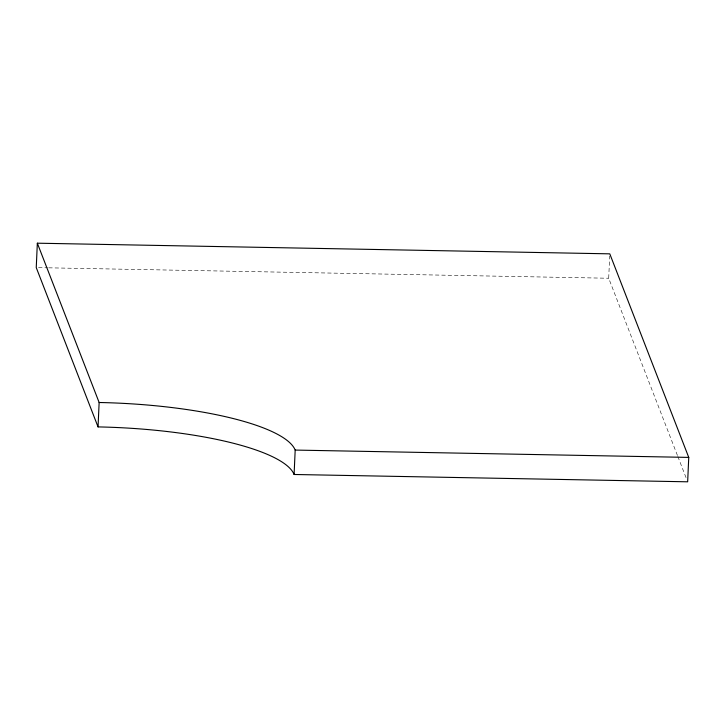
<?xml version="1.0" encoding="UTF-8"?>
<svg xmlns="http://www.w3.org/2000/svg" width="725" height="725" viewBox="0 0 725 725"><rect width="100%" height="100%" fill="white"/><g stroke="black" fill="none" stroke-linecap="round" stroke-linejoin="round"><path stroke-width="0.54" stroke-dasharray="3.62 2.72" d="M677.431 455.445L608.701 278.246L609.689 256.061M38.516 267.634L47.56 267.806M48.693 267.824L608.701 278.246M677.839 456.496L686.022 477.594"/><path stroke-width="1.09" d="M37.338 243.192L36.25 267.597L98.047 426.907A179.882 43.69 2.6 0 1 294.096 474.485L687.662 481.808L688.75 457.403L609.788 253.841L37.338 243.192L99.135 402.502L98.047 426.907M294.096 474.485L295.184 450.08A179.882 43.69 2.6 0 0 99.135 402.502M295.184 450.08L688.75 457.403"/></g></svg>
